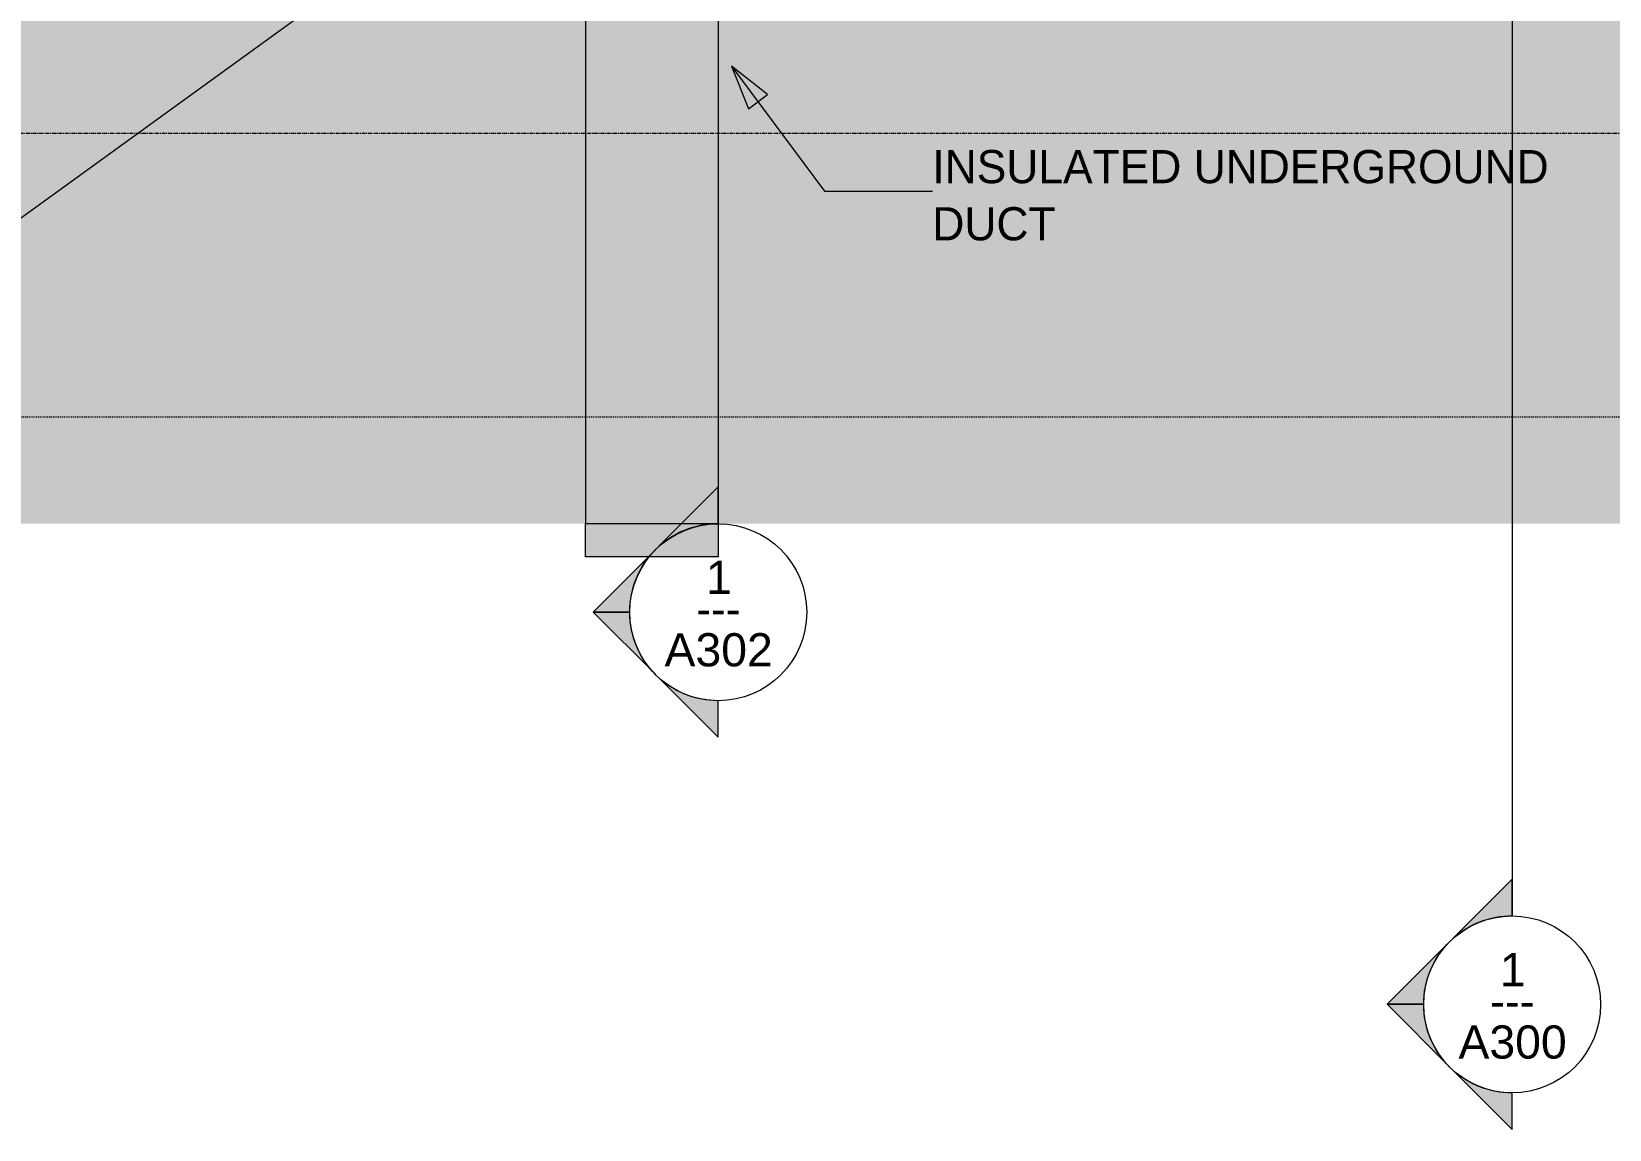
# Model space of a CAD drawing. Header units: inches. Extents: x -9046 to -7171, y -279 to 479.
# Drawn here: x -8867 to -8653, y -279.1 to -130.2 of the extents above; entities that cross this region are included whole.
import ezdxf

# ---------------------------------------------------------------- set-up
doc = ezdxf.new("R2010")
doc.units = ezdxf.units.IN
doc.header["$MEASUREMENT"] = 0
doc.linetypes.add('Aligning Line 1_8_', pattern=[0.25, 0.125, -0.125])
doc.linetypes.add('Grid Line 1_2_', pattern=[0.875, 0.5, -0.125, 0.125, -0.125])
for name, color, linetype, lineweight in [('A-ANNO-NOTE', 131, 'Continuous', 9), ('A-FLOR-LEVL-1', 51, 'Grid Line 1_2_', 9), ('C-TOPO', 7, 'Continuous', 9), ('G-ANNO-SYMB', 111, 'Aligning Line 1_8_', 9), ('G-ANNO-SYMB-1', 111, 'Continuous', 9), ('G-ANNO-TEXT', 231, 'Continuous', 9)]:
    doc.layers.add(name, color=color, linetype=linetype, lineweight=lineweight)
doc.styles.add('Arial_1', font='arial.ttf', dxfattribs={"height": 4.5})
doc.styles.add('Century Gothic', font='ufonts.com_century-gothic.ttf', dxfattribs={"height": 4.5})

# ---------------------------------------------------------------- blocks, each defined once
blk = doc.blocks.new('Section - Section Head - Filled-22785-BUILDING SECTION - EAST_WEST - LOOKING SOUTH')
at = {"layer": 'G-ANNO-SYMB-1'}
h = blk.add_hatch(color=256, dxfattribs=at)
edge = h.paths.add_edge_path(flags=0)
edge.add_arc((-8666.17, 457.96), 12.02, 90, 132.0784, ccw=False)
edge.add_line((-8666.17, 469.98), (-8666.17, 474.93))
edge.add_line((-8666.17, 474.93), (-8674.22, 466.88))
h = blk.add_hatch(color=256, dxfattribs=at)
edge = h.paths.add_edge_path(flags=0)
edge.add_line((-8674.65, 466.45), (-8683.14, 457.96))
edge.add_line((-8683.14, 457.96), (-8678.17, 457.96))
edge.add_arc((-8666.17, 457.96), 12, 135, 180, ccw=False)
h = blk.add_hatch(color=256, dxfattribs=at)
edge = h.paths.add_edge_path(flags=0)
edge.add_arc((-8666.17, 457.96), 12, 180, 225, ccw=False)
edge.add_line((-8678.17, 457.96), (-8683.14, 457.96))
edge.add_line((-8683.14, 457.96), (-8674.65, 449.47))
h = blk.add_hatch(color=256, dxfattribs=at)
edge = h.paths.add_edge_path(flags=0)
edge.add_line((-8674.22, 449.04), (-8666.17, 440.99))
edge.add_line((-8666.17, 440.99), (-8666.17, 445.94))
edge.add_arc((-8666.17, 457.96), 12.02, 227.9216, 270, ccw=False)
for p, q in [((-8674.22, 466.88), (-8666.17, 474.93)), ((-8666.17, 474.93), (-8666.17, 469.98)), ((-8683.14, 457.96), (-8674.65, 466.45)), ((-8678.17, 457.96), (-8683.14, 457.96)), ((-8674.65, 449.47), (-8683.14, 457.96)), ((-8683.14, 457.96), (-8678.17, 457.96)), ((-8666.17, 440.99), (-8674.22, 449.04)), ((-8666.17, 445.94), (-8666.17, 440.99))]:
    blk.add_line(p, q, dxfattribs=at)
for centre, radius, start, end in [((-8666.17, 457.98), 12, 90, 270), ((-8666.17, 457.96), 12.02, 90, 132.0784), ((-8666.17, 457.98), 12, 270, 90), ((-8666.17, 457.96), 12, 135, 180), ((-8666.17, 457.96), 12, 180, 225), ((-8666.17, 457.96), 12.02, 227.9216, 270)]:
    blk.add_arc(centre, radius, start, end, dxfattribs=at)
blk = doc.blocks.new('Section - 3_32_ x 3_8_-54337-BUILDING SECTION - EAST_WEST - LOOKING SOUTH')
at = {"layer": 'G-ANNO-SYMB-1'}
blk.add_hatch(color=256, dxfattribs=at).paths.add_polyline_path([(-8773.85, -196.9), (-8791.85, -196.9), (-8791.85, -201.4), (-8773.85, -201.4)], flags=0)
for p, q in [((-8791.85, -201.4), (-8791.85, -196.9)), ((-8791.85, -196.9), (-8773.85, -196.9)), ((-8773.85, -196.9), (-8773.85, -201.4)), ((-8773.85, -201.4), (-8791.85, -201.4))]:
    blk.add_line(p, q, dxfattribs=at)

msp = doc.modelspace()

# ---------------------------------------------------------------- hatches: boundary and pattern name
at = {"layer": 'A-ANNO-NOTE'}
msp.add_hatch(color=256, dxfattribs=at).paths.add_polyline_path([(-8772.02937, -134.85958), (-8769.73627, -140.63247), (-8767.15704, -138.7125)], flags=0)
at = {"layer": 'C-TOPO'}
for points in [[(-8634.15584, -196.91844), (-8400.56938, -196.91844), (-8400.56938, -107.375), (-8417.56938, -107.375), (-8417.56938, -105.38128), (-8670.82566, -105.38128), (-8677.44438, -112), (-8692.81938, -112), (-8692.81938, -196.91844), (-8651.47241, -196.91844)], [(-8815.06323, -196.91844), (-8692.81938, -196.91844), (-8692.81938, -122.00628), (-8721.92631, -122.00628), (-8722.2687, -122.16557), (-8722.93153, -122.36242), (-8723.65072, -122.4782), (-8724.39541, -122.50875), (-8725.62058, -122.47721), (-8726.36762, -122.42137), (-8727.08595, -122.2812), (-8727.85973, -122.00628), (-8854.56938, -122.00628), (-8854.56938, -124), (-8876.56938, -124), (-8876.56938, -196.91844), (-8856.30347, -196.91844)]]:
    msp.add_hatch(color=256, dxfattribs=at).paths.add_polyline_path(points, flags=0)

# ---------------------------------------------------------------- linework, layer by layer
at = {"layer": 'A-ANNO-NOTE'}
for p, q in [((-8772.02937, -134.85958), (-8769.73627, -140.63247)), ((-8767.15704, -138.7125), (-8772.02937, -134.85958)), ((-8772.02937, -134.85958), (-8759.41512, -151.80514)), ((-8769.73627, -140.63247), (-8767.15704, -138.7125)), ((-8759.41512, -151.80514), (-8744.80535, -151.80514))]:
    msp.add_line(p, q, dxfattribs=at)
at = {"layer": 'A-FLOR-LEVL-1'}
msp.add_line((-8237.20435, -144), (-9030.84431, -144), dxfattribs=at)
at = {"layer": 'G-ANNO-SYMB'}
msp.add_line((-8337.97222, -182.48287), (-8930.34297, -182.48287), dxfattribs=at)
at = {"layer": 'G-ANNO-SYMB-1'}
for p, q in [((-8666.16698, 445.96005), (-8666.16698, -250.0972)), ((-8791.84586, 405.76985), (-8791.84586, -196.89908)), ((-8773.84586, 384.37598), (-8773.84586, -196.89908))]:
    msp.add_line(p, q, dxfattribs=at)
at = {"layer": 'G-ANNO-TEXT'}
msp.add_line((-8805.76672, -110.10452), (-8921.74239, -194.1022), dxfattribs=at)

# ---------------------------------------------------------------- block references
at = {"layer": 'G-ANNO-SYMB-1', "extrusion": (0, 0, -1), "rotation": 180}
for p in [(107.67888, 249.06097), (0, 195.86285)]:
    msp.add_blockref('Section - Section Head - Filled-22785-BUILDING SECTION - EAST_WEST - LOOKING SOUTH', p, dxfattribs=at)
at = {"layer": 'G-ANNO-SYMB-1'}
msp.add_blockref('Section - 3_32_ x 3_8_-54337-BUILDING SECTION - EAST_WEST - LOOKING SOUTH', (0, 0), dxfattribs=at)

# ---------------------------------------------------------------- texts
at = {"layer": 'A-ANNO-NOTE', "char_height": 4.5, "attachment_point": 1, "style": 'Century Gothic'}
for s, insert, width in [('INSULATED UNDERGROUND', (-8744.80535, -146.23739), 101.9595), ('DUCT', (-8744.80535, -153.98739), 20.604)]:
    msp.add_mtext(s, dxfattribs=dict(at, insert=insert, width=width))
at = {"layer": 'G-ANNO-SYMB-1', "char_height": 4.5, "attachment_point": 1}
for s, insert, width, style in [('1', (-8775.50635, -201.94477), 4.242, 'Arial_1'), ('---', (-8776.832, -206.19811), 7.7265, 'Century Gothic'), ('A302', (-8781.1284, -211.76289), 17.877, 'Arial_1'), ('1', (-8667.82747, -255.14288), 4.242, 'Arial_1'), ('---', (-8669.15313, -259.39623), 7.7265, 'Century Gothic'), ('A300', (-8673.44952, -264.961), 17.877, 'Arial_1')]:
    msp.add_mtext(s, dxfattribs=dict(at, insert=insert, width=width, style=style))

doc.saveas('drawing.dxf')
